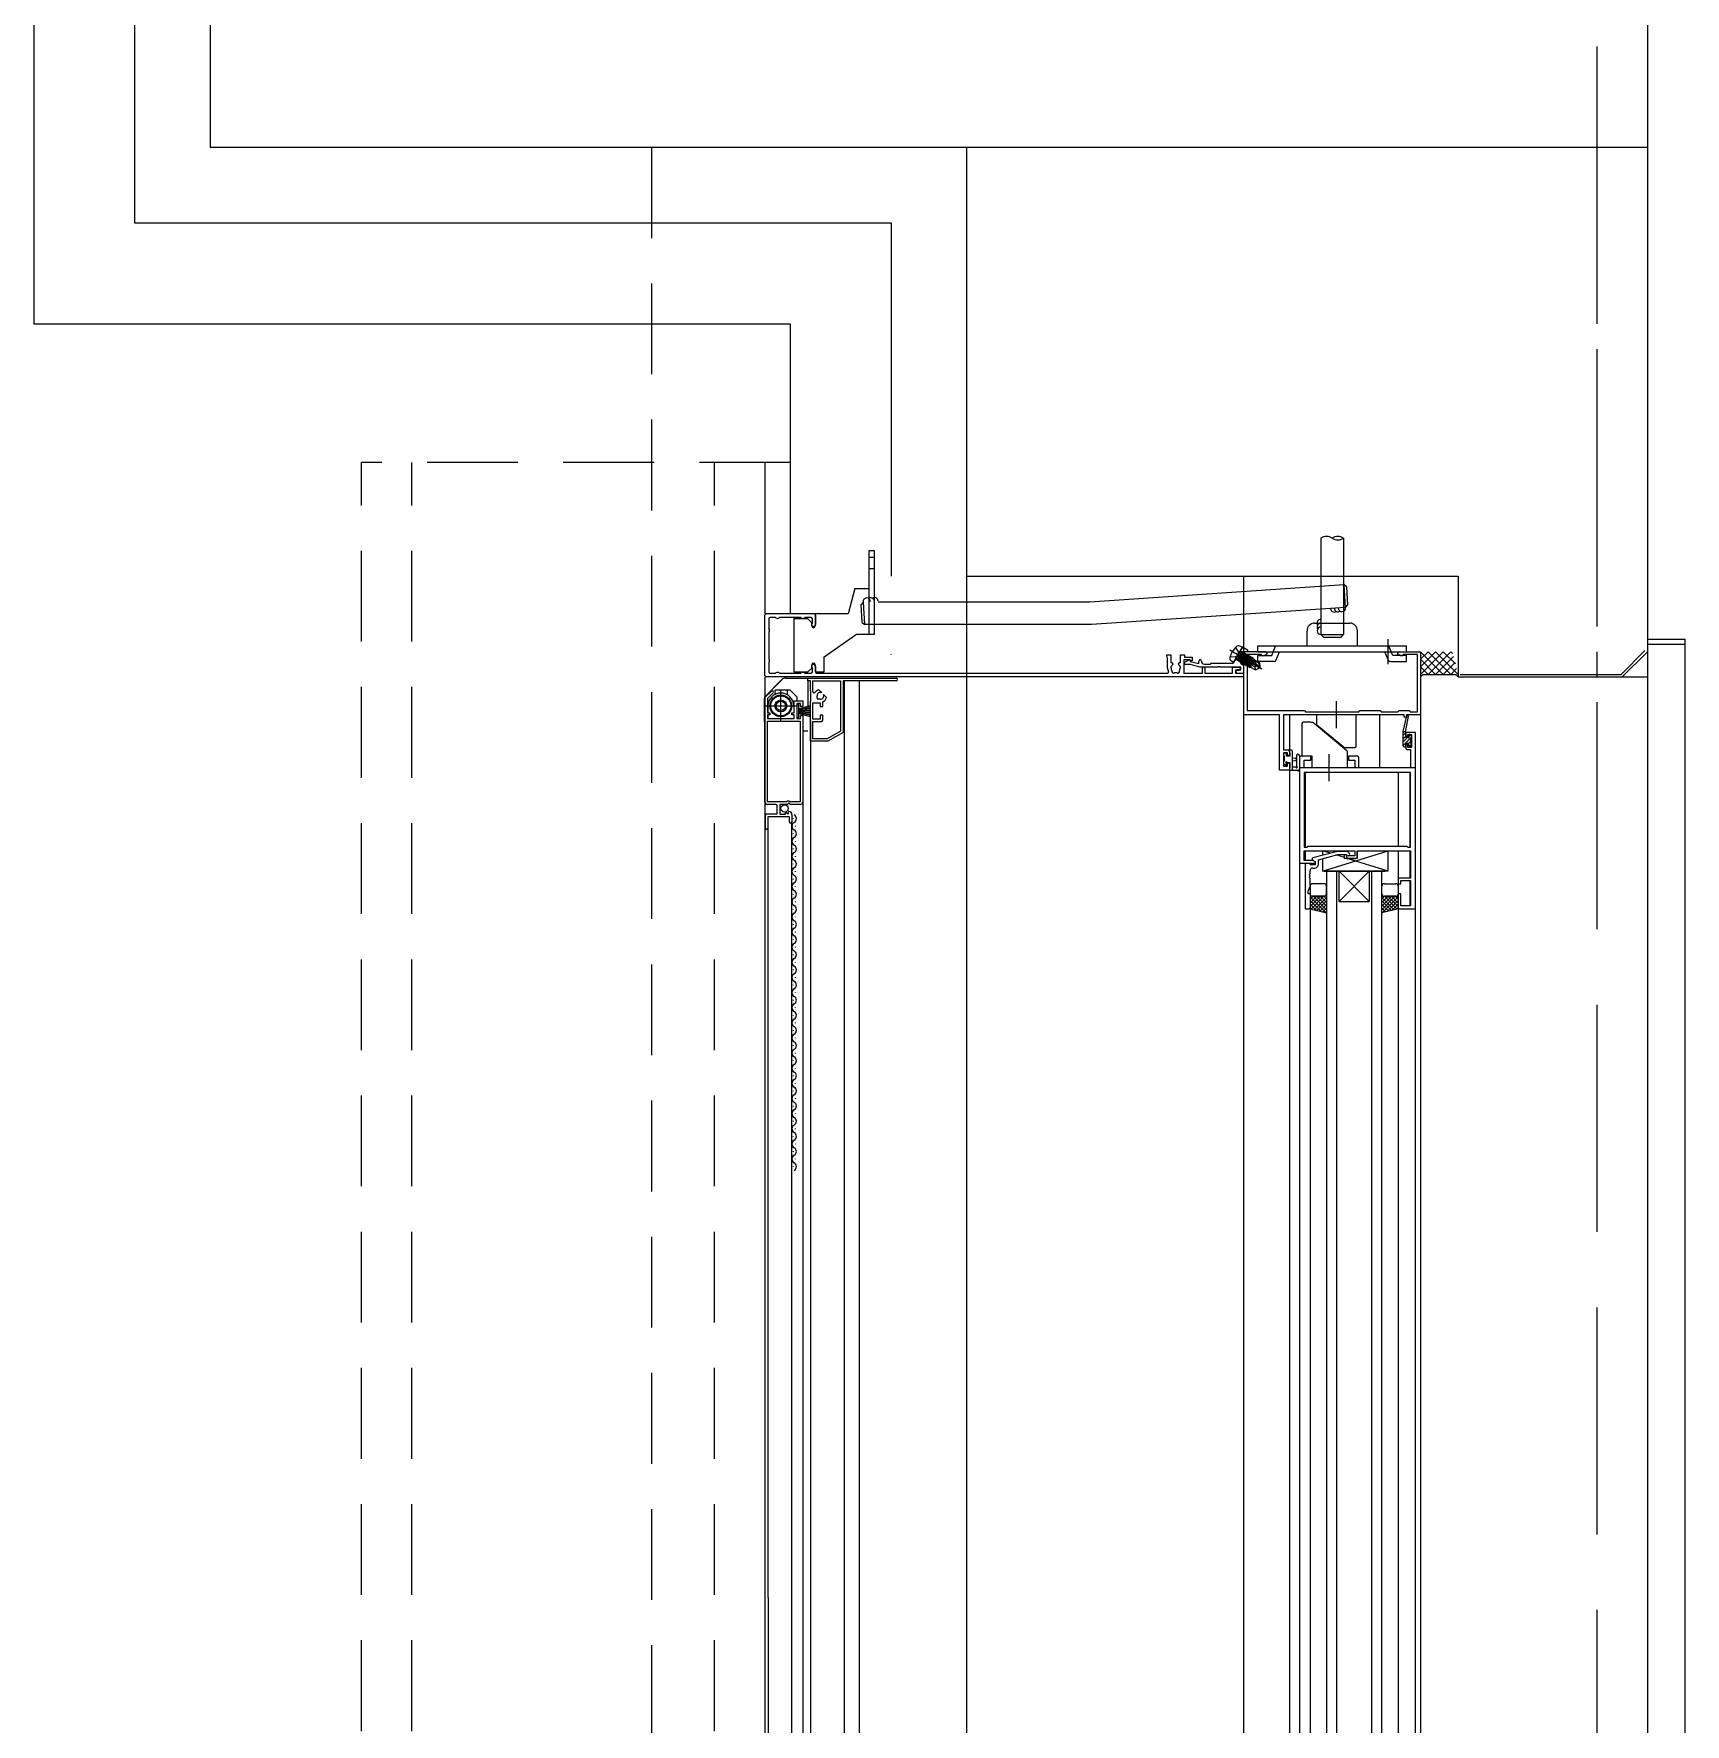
# Model space of a CAD drawing. Units: millimetres at full size, sheet at 1:30. Extents: x -16828 to 149130, y 47892 to 100313.
# Drawn here: x 30440 to 31095, y 54601 to 55271 of the extents above; entities that cross this region are included whole.
import ezdxf

# ---------------------------------------------------------------- set-up
doc = ezdxf.new("R2010")
doc.units = ezdxf.units.MM
doc.header["$LTSCALE"] = 30
doc.linetypes.add('DASHED1', pattern=[1.8, 1.2, -0.6])
doc.linetypes.add('DASHED3', pattern=[4, 3, -1])
for name, color, linetype, lineweight in [('0-1', 7, 'Continuous', 15), ('2-1_躯体', 7, 'Continuous', 15), ('2-3_間仕切り', 7, 'Continuous', 15), ('2-A_建具', 7, 'Continuous', 15)]:
    doc.layers.add(name, color=color, linetype=linetype, lineweight=lineweight)

msp = doc.modelspace()

# ---------------------------------------------------------------- linework, layer by layer
at = {"layer": '0-1', "linetype": 'DASHED3'}
msp.add_line((31059.96, 58725.86), (31059.96, 50675.86), dxfattribs=at)
at = {"layer": '0-1'}
for p, q in [((31079.96, 58725.86), (31079.96, 50655.86)), ((30809.96, 55225.86), (30809.96, 51225.86))]:
    msp.add_line(p, q, dxfattribs=at)
at = {"layer": '0-1', "linetype": 'DASHED1'}
for p, q in [((31079.96, 57745.86), (31079.96, 50655.86)), ((30684.96, 55225.86), (30684.96, 51225.86))]:
    msp.add_line(p, q, dxfattribs=at)
at = {"layer": '0-1'}
msp.add_lwpolyline([(30509.96, 55775.86), (30509.96, 55225.86), (31079.96, 55225.86)], dxfattribs=at)
at = {"layer": '2-1_躯体', "linetype": 'DASHED3'}
msp.add_line((31059.96, 55985.86), (31059.96, 55015.86), dxfattribs=at)
at = {"layer": '2-1_躯体'}
for p, q in [((31079.96, 55985.86), (31079.96, 55015.86)), ((30509.96, 55775.86), (30509.96, 55225.86)), ((30509.96, 55225.86), (31079.96, 55225.86)), ((30809.96, 55225.86), (30809.96, 55055.86)), ((31004.96, 55015.86), (31079.96, 55015.86))]:
    msp.add_line(p, q, dxfattribs=at)
msp.add_lwpolyline([(30809.96, 55055.86), (31004.96, 55055.86), (31004.96, 55015.86)], dxfattribs=at)
at = {"layer": '2-3_間仕切り'}
for p, q in [((30439.96, 55845.86), (30439.96, 55155.86)), ((30479.96, 55805.86), (30479.96, 55195.86)), ((30479.96, 55195.86), (30779.96, 55195.86)), ((30779.96, 55195.86), (30779.96, 55055.86)), ((30439.96, 55155.86), (30739.96, 55155.86)), ((30739.96, 55155.86), (30739.96, 55040.86))]:
    msp.add_line(p, q, dxfattribs=at)
at = {"layer": '2-A_建具', "linetype": 'DASHED1'}
for p, q in [((30569.96, 54165.86), (30569.96, 55100.86)), ((30739.96, 55100.86), (30569.96, 55100.86)), ((30589.96, 54165.86), (30589.96, 55100.86)), ((30709.96, 54165.86), (30709.96, 55100.86))]:
    msp.add_line(p, q, dxfattribs=at)
at = {"layer": '2-A_建具'}
for p, q in [((30729.96, 55100.86), (30729.96, 55040.86)), ((30950.46, 55070.86), (30950.46, 55032.66)), ((30959.46, 55070.86), (30959.46, 55032.66)), ((30771.11, 55065.86), (30771.11, 55032.86)), ((30773.41, 55065.86), (30771.11, 55065.86)), ((30773.41, 55032.86), (30773.41, 55065.86)), ((30773.41, 55063.21), (30771.11, 55063.21)), ((30773.41, 55058.71), (30771.11, 55058.71)), ((30765.59, 55050.86), (30762.91, 55040.86)), ((30765.59, 55050.86), (30771.11, 55050.86)), ((30959.66, 55052.35), (30858.86, 55045.55)), ((30899.96, 55055.86), (30994.96, 55055.86)), ((30919.96, 54245.86), (30919.96, 55055.86)), ((30960.26, 55043.37), (30959.66, 55052.35)), ((30768.86, 55045.55), (30767.93, 55044.49)), ((30768.86, 55045.55), (30769.46, 55036.57)), ((30858.86, 55045.55), (30774.84, 55045.55)), ((30960.26, 55043.37), (30961.19, 55044.44)), ((30729.96, 55016.36), (30729.96, 55040.36)), ((30762.91, 55040.86), (30730.46, 55040.86)), ((30747.01, 55038.86), (30741.41, 55038.86)), ((30741.41, 55038.86), (30741.41, 55017.86)), ((30748.51, 55037.36), (30747.01, 55038.86)), ((30748.51, 55036.06), (30748.51, 55037.36)), ((30749.91, 55040.86), (30749.91, 55036.06)), ((30749.96, 55040.36), (30749.96, 55036.61)), ((30960.26, 55043.37), (30859.46, 55036.57)), ((30947.96, 55037.16), (30961.96, 55037.16)), ((30766.26, 55032.86), (30773.41, 55032.86)), ((30859.46, 55036.57), (30769.46, 55036.57)), ((30944.96, 55028.16), (30944.96, 55034.16)), ((30950.46, 55032.66), (30951.46, 55031.66)), ((30950.46, 55032.66), (30959.46, 55032.66)), ((30964.96, 55028.16), (30964.96, 55034.16)), ((30976.96, 55030.86), (30976.96, 55020.86)), ((31079.96, 55030.86), (31094.96, 55030.86)), ((31094.96, 54270.86), (31094.96, 55030.86)), ((30780.16, 55024.66), (30779.96, 55024.86)), ((30918.57, 55023.98), (30914.31, 55026.44)), ((30919.31, 55027.59), (30915.81, 55021.53)), ((30919.16, 55025.92), (30917.18, 55022.5)), ((30918.07, 55024.04), (30917.63, 55022.67)), ((30917.86, 55022.1), (30919.23, 55025.88)), ((30919.23, 55025.44), (30918.24, 55022.32)), ((30919.31, 55027.59), (30918.29, 55028.07)), ((30918.31, 55022.28), (30919.31, 55025.4)), ((30918.46, 55021.75), (30919.84, 55025.53)), ((30919.84, 55025.09), (30918.84, 55021.97)), ((30918.86, 55025.81), (30919.03, 55025.71)), ((30919.16, 55025.92), (30919.23, 55025.88)), ((30919.23, 55025.88), (30919.23, 55025.44)), ((30919.31, 55025.4), (30919.23, 55025.44)), ((30919.69, 55025.62), (30919.31, 55025.4)), ((30920.9, 55024.92), (30919.53, 55021.14)), ((30919.53, 55021.58), (30920.52, 55024.7)), ((30919.68, 55021.05), (30921.05, 55024.83)), ((30919.69, 55025.62), (30919.84, 55025.53)), ((30919.84, 55025.53), (30919.84, 55025.09)), ((30919.91, 55025.05), (30919.84, 55025.09)), ((30920.29, 55025.27), (30919.91, 55025.05)), ((30928.46, 55025.86), (30919.96, 55025.86)), ((30921.05, 55024.39), (30920.06, 55021.27)), ((30921.5, 55024.57), (30920.13, 55020.79)), ((30920.13, 55021.23), (30921.13, 55024.35)), ((30920.28, 55020.7), (30921.66, 55024.48)), ((30920.52, 55024.7), (30920.44, 55024.74)), ((30920.9, 55024.92), (30920.52, 55024.7)), ((30921.66, 55024.04), (30920.66, 55020.92)), ((30922.11, 55024.22), (30920.74, 55020.44)), ((30920.74, 55020.88), (30921.73, 55024)), ((30920.89, 55020.35), (30922.26, 55024.13)), ((30920.9, 55024.92), (30921.05, 55024.83)), ((30921.05, 55024.83), (30921.05, 55024.39)), ((30921.13, 55024.35), (30921.05, 55024.39)), ((30921.5, 55024.57), (30921.13, 55024.35)), ((30922.26, 55023.69), (30921.27, 55020.57)), ((30922.72, 55023.87), (30921.34, 55020.09)), ((30921.34, 55020.53), (30922.34, 55023.65)), ((30921.5, 55024.57), (30921.66, 55024.48)), ((30921.5, 55020), (30922.87, 55023.78)), ((30921.66, 55024.48), (30921.66, 55024.04)), ((30921.73, 55024), (30921.66, 55024.04)), ((30922.11, 55024.22), (30921.73, 55024)), ((30922.11, 55024.22), (30922.26, 55024.13)), ((30922.26, 55024.13), (30922.26, 55023.69)), ((30922.34, 55023.65), (30922.26, 55023.69)), ((30922.72, 55023.87), (30922.34, 55023.65)), ((30922.72, 55023.87), (30922.87, 55023.78)), ((30922.87, 55023.78), (30922.87, 55023.34)), ((30925.46, 55028.16), (30984.46, 55028.16)), ((30925.46, 55025.86), (30925.46, 55028.16)), ((30925.46, 55025.86), (30984.46, 55025.86)), ((30925.46, 55024.29), (30930.96, 55024.29)), ((30925.46, 55021.99), (30925.46, 55024.29)), ((30930.96, 55024.29), (30931.57, 55025.79)), ((30931.57, 55025.79), (30932.5, 55028.09)), ((30932.76, 55022.61), (30934.05, 55025.79)), ((30977.16, 55022.61), (30975.87, 55025.79)), ((30984.46, 55024.28), (30978.96, 55024.29)), ((30981.46, 55025.86), (30989.46, 55025.86)), ((30984.46, 55025.86), (30984.46, 55028.16)), ((30984.46, 55021.99), (30984.46, 55024.29)), ((30998.96, 55025.86), (30989.96, 55016.86)), ((30995.96, 55025.86), (30989.96, 55019.86)), ((30992.96, 55025.86), (30989.96, 55022.86)), ((30989.96, 55025.86), (30998.96, 55016.86)), ((30989.96, 55025.36), (30989.96, 54276.36)), ((31001.96, 55025.86), (30992.96, 55016.86)), ((30992.96, 55025.86), (31001.96, 55016.86)), ((30995.96, 55025.86), (31004.96, 55016.86)), ((31003, 55023.9), (30995.96, 55016.86)), ((30998.96, 55025.86), (31003.81, 55021.01)), ((31001.96, 55025.86), (31002.65, 55025.17)), ((31079.96, 55028.86), (31094.96, 55028.86)), ((30741.41, 55017.86), (30747.01, 55017.86)), ((30747.01, 55017.86), (30748.51, 55019.36)), ((30748.51, 55019.36), (30748.51, 55020.66)), ((30749.91, 55020.66), (30749.91, 55017.86)), ((30749.91, 55017.86), (30753.41, 55017.86)), ((30749.96, 55020.11), (30749.96, 55017.86)), ((30750.48, 55017.36), (30889.63, 55017.36)), ((30891.02, 55019.28), (30891.07, 55019.16)), ((30891.25, 55020.16), (30891.16, 55020.07)), ((30891.27, 55018.51), (30891.28, 55018.36)), ((30891.71, 55021.06), (30891.71, 55020.92)), ((30892.46, 55017.54), (30892.61, 55017.58)), ((30893.11, 55017.58), (30893.26, 55017.54)), ((30894.01, 55020.92), (30894.01, 55021.06)), ((30894.43, 55018.36), (30894.45, 55018.51)), ((30894.56, 55020.07), (30894.47, 55020.16)), ((30894.65, 55019.16), (30894.7, 55019.28)), ((30915.81, 55021.53), (30914.89, 55022.17)), ((30917.13, 55022.81), (30917.3, 55022.71)), ((30917.25, 55022.45), (30917.63, 55022.67)), ((30917.71, 55022.63), (30917.63, 55022.67)), ((30917.86, 55022.1), (30918.24, 55022.32)), ((30918.31, 55022.28), (30918.24, 55022.32)), ((30918.31, 55021.84), (30918.46, 55021.75)), ((30918.46, 55021.75), (30918.84, 55021.97)), ((30918.92, 55021.93), (30918.84, 55021.97)), ((30919.07, 55021.4), (30919.45, 55021.62)), ((30920.47, 55022.88), (30919.43, 55023.48)), ((30919.53, 55021.58), (30919.45, 55021.62)), ((30919.53, 55021.14), (30919.53, 55021.58)), ((30919.53, 55021.14), (30919.68, 55021.05)), ((30919.68, 55021.05), (30920.06, 55021.27)), ((30920.13, 55021.23), (30920.06, 55021.27)), ((30920.13, 55020.79), (30920.13, 55021.23)), ((30920.13, 55020.79), (30920.28, 55020.7)), ((30920.28, 55020.7), (30920.66, 55020.92)), ((30920.74, 55020.88), (30920.66, 55020.92)), ((30920.74, 55020.44), (30920.74, 55020.88)), ((30920.74, 55020.44), (30920.89, 55020.35)), ((30920.89, 55020.35), (30921.27, 55020.57)), ((30921.34, 55020.53), (30921.27, 55020.57)), ((30921.34, 55022.38), (30927.03, 55019.1)), ((30921.34, 55020.09), (30921.34, 55020.53)), ((30921.34, 55020.09), (30921.5, 55020)), ((30921.5, 55020), (30921.87, 55020.22)), ((30922.87, 55023.34), (30921.87, 55020.22)), ((30921.95, 55020.18), (30921.87, 55020.22)), ((30921.95, 55020.18), (30922.94, 55023.3)), ((30922.92, 55022.41), (30921.95, 55019.74)), ((30921.95, 55019.74), (30921.95, 55020.18)), ((30921.95, 55019.74), (30922.1, 55019.65)), ((30922.1, 55019.65), (30923.05, 55022.28)), ((30922.1, 55019.65), (30922.48, 55019.87)), ((30923.2, 55022.12), (30922.48, 55019.87)), ((30922.56, 55019.83), (30922.48, 55019.87)), ((30923.63, 55021.67), (30922.54, 55019.78)), ((30922.54, 55019.78), (30924.52, 55018.64)), ((30924.92, 55020.31), (30922.83, 55022.51)), ((30922.94, 55023.3), (30922.87, 55023.34)), ((30923.32, 55023.52), (30922.94, 55023.3)), ((30923.32, 55023.52), (30923.1, 55022.92)), ((30923.26, 55022.83), (30923.47, 55023.43)), ((30923.32, 55023.52), (30923.47, 55023.43)), ((30924.16, 55022.6), (30923.47, 55022.99)), ((30924.19, 55022.64), (30924.04, 55022.38)), ((30924.22, 55019.9), (30924.45, 55018.68)), ((30924.52, 55018.64), (30926.15, 55019.43)), ((30924.92, 55020.31), (30926.15, 55019.43)), ((30931.84, 55021.99), (30925.46, 55021.99)), ((30925.85, 55021.33), (30925.98, 55019.87)), ((30925.98, 55019.87), (30926.3, 55019.69)), ((30926.3, 55019.69), (30926.15, 55019.43)), ((30926.17, 55021.5), (30926.3, 55019.69)), ((30978.08, 55021.98), (30984.46, 55021.98)), ((30989.96, 55022.86), (30995.96, 55016.86)), ((30989.96, 55019.86), (30992.96, 55016.86)), ((31003.66, 55021.56), (30998.96, 55016.86)), ((31004.31, 55019.21), (31001.96, 55016.86)), ((30730.46, 55015.86), (30729.96, 55016.36)), ((30729.96, 55015.86), (30729.96, 54285.86)), ((30730.05, 55008.15), (30736.77, 55014.87)), ((30730.05, 55008.15), (30736.67, 55014.78)), ((30919.96, 55015.86), (30730.46, 55015.86)), ((30739.96, 55010.56), (30734.06, 55010.56)), ((30734.06, 55008.96), (30734.06, 55010.56)), ((30736.26, 54998.06), (30736.26, 55010.66)), ((30738.09, 55015.36), (30747.26, 55015.36)), ((30738.96, 55008.69), (30738.96, 55010.56)), ((30742.76, 55007.76), (30739.96, 55010.56)), ((30746.96, 55014.36), (30746.96, 55015.36)), ((30746.96, 55015.36), (30782.06, 55015.36)), ((30746.96, 55014.36), (30746.96, 55004.3)), ((30747.96, 55014.36), (30746.96, 55014.36)), ((30747.96, 55010.39), (30747.96, 55014.36)), ((30748.16, 55010.19), (30747.96, 55010.39)), ((30748.16, 55006.39), (30748.16, 55010.19)), ((30748.96, 55014.36), (30759.96, 55014.36)), ((30748.96, 55010.02), (30748.96, 55014.36)), ((30752.48, 55009.61), (30751.31, 55010.78)), ((30759.96, 55014.36), (30759.96, 54994.4)), ((30760.96, 55014.36), (30760.96, 54993.82)), ((30782.06, 55014.36), (30760.96, 55014.36)), ((30761.56, 54650.86), (30761.56, 55014.36)), ((30767.46, 54650.86), (30767.46, 55014.36)), ((30729.76, 54998.16), (30729.76, 55007.47)), ((30729.76, 54998.16), (30729.76, 55007.47)), ((30729.96, 55004.36), (30742.56, 55004.36)), ((30731.16, 55004.36), (30731.16, 55001.68)), ((30741.36, 55004.36), (30741.36, 55001.68)), ((30742.76, 55006.36), (30742.76, 55007.76)), ((30743.41, 55003.36), (30747.96, 55004.57)), ((30747.96, 55004.13), (30743.41, 55003.16)), ((30743.41, 55002.96), (30747.96, 55003.69)), ((30747.96, 55006.19), (30748.16, 55006.39)), ((30747.96, 54990.36), (30747.96, 55006.19)), ((30748.96, 55005.53), (30751.86, 55005.56)), ((30748.96, 54999.16), (30748.96, 55005.53)), ((30750.61, 55007.51), (30750.61, 55008.36)), ((30751.96, 55007.01), (30751.11, 55007.01)), ((30751.86, 55005.56), (30751.86, 55004.06)), ((30751.86, 55004.06), (30752.86, 55004.06)), ((30752.86, 55004.06), (30752.86, 55006.03)), ((30754.37, 55007.71), (30753.21, 55008.88)), ((30956.58, 55006.18), (30956.58, 54995.55)), ((30731.16, 55000.84), (30731.16, 54999.36)), ((30741.36, 55000.84), (30741.36, 54999.36)), ((30747.96, 55003.24), (30743.41, 55002.76)), ((30743.41, 55002.56), (30747.96, 55002.8)), ((30747.96, 55002.36), (30743.41, 55002.36)), ((30743.41, 55002.16), (30747.96, 55001.92)), ((30747.96, 55001.48), (30743.41, 55001.96)), ((30743.41, 55001.76), (30747.96, 55001.04)), ((30747.96, 55000.59), (30743.41, 55001.56)), ((30743.41, 55001.36), (30747.96, 55000.15)), ((30744.96, 54998.52), (30744.96, 54650.86)), ((30747.96, 54998.52), (30747.96, 54308.06)), ((30751.86, 54999.16), (30748.96, 54999.16)), ((30748.96, 54998.16), (30752.36, 54998.16)), ((30748.96, 54991.36), (30748.96, 54998.16)), ((30751.86, 55000.66), (30751.86, 54999.16)), ((30752.86, 55000.66), (30751.86, 55000.66)), ((30752.86, 54998.66), (30752.86, 55000.66)), ((30937.96, 55000.86), (30937.96, 54984.36)), ((30942.96, 54997.36), (30942.96, 54984.36)), ((30946.53, 54997.86), (30943.46, 54997.86)), ((30960.78, 54986.51), (30947.81, 54997.39)), ((30948.71, 55000.86), (30948.71, 54997.29)), ((30948.89, 54996.91), (30959.12, 54988.33)), ((30964.46, 54988.36), (30964.46, 55000.86)), ((30973.76, 55000.86), (30973.76, 54979.86)), ((30983.16, 54994.16), (30984.57, 55000.43)), ((30984.34, 54995.27), (30985.16, 55000.31)), ((30746.96, 54994.36), (30744.96, 54994.36)), ((30754.96, 54990.36), (30747.96, 54990.36)), ((30754.69, 54991.36), (30748.96, 54991.36)), ((30759.96, 54994.4), (30754.69, 54991.36)), ((30760.96, 54993.82), (30754.96, 54990.36)), ((30983.16, 54994.11), (30983.21, 54994.16)), ((30983.16, 54992.76), (30984.16, 54993.76)), ((30983.16, 54991.41), (30984.16, 54992.41)), ((30983.16, 54988.72), (30986.36, 54991.92)), ((30983.16, 54990.07), (30984.99, 54991.9)), ((30984.16, 54994.16), (30984.17, 54994.25)), ((30985.26, 54992.76), (30985.26, 54992.42)), ((30985.26, 54989.47), (30986.16, 54990.37)), ((30985.33, 54992.23), (30985.92, 54992.83)), ((30986.27, 54992.48), (30985.77, 54992.98)), ((30986.16, 54989.46), (30986.16, 54991.46)), ((30986.36, 54991.66), (30986.36, 54992.26)), ((30935.66, 54985.26), (30935.66, 54984.76)), ((30935.86, 54984.56), (30935.86, 54982.46)), ((30936.46, 54985.56), (30935.96, 54985.56)), ((30938.86, 54986.76), (30938.26, 54986.76)), ((30939.16, 54978.86), (30939.16, 54986.46)), ((30939.16, 54983.76), (30940.3, 54983.66)), ((30940.76, 54984.59), (30940.76, 54980.63)), ((30941.96, 54984.59), (30941.96, 54317.13)), ((30946.96, 54984.36), (30942.46, 54984.36)), ((30946.96, 54979.86), (30946.96, 54984.36)), ((30953.66, 54985.18), (30953.66, 54974.55)), ((30960.4, 54987.86), (30963.96, 54987.86)), ((30960.96, 54979.86), (30960.96, 54986.13)), ((30965.46, 54979.86), (30965.46, 54983.86)), ((30983.46, 54988.16), (30983.86, 54988.16)), ((30983.97, 54988.18), (30984.14, 54988.35)), ((30984.16, 54988.46), (30984.16, 54989.56)), ((30985.56, 54988.46), (30986.06, 54988.46)), ((30985.6, 54988.46), (30986.36, 54989.23)), ((30986.36, 54988.76), (30986.36, 54989.26)), ((30935.66, 54982.26), (30935.66, 54981.66)), ((30935.75, 54981.45), (30936.25, 54980.95)), ((30936.76, 54981.16), (30936.76, 54981.5)), ((30937.96, 54981.96), (30937.96, 54319.76)), ((30938.26, 54978.86), (30940.94, 54978.86)), ((30939.16, 54982.56), (30940.3, 54982.66)), ((30940.34, 54980.06), (30939.16, 54980.06)), ((30987.96, 54979.86), (30941.96, 54979.86)), ((30944.16, 54977.93), (30944.16, 54948.36)), ((30981.16, 54977.93), (30981.16, 54948.79)), ((30985.76, 54977.93), (30985.76, 54948.36)), ((30734.26, 54965.26), (30730.96, 54965.26)), ((30739.16, 54965.56), (30738.86, 54965.26)), ((30730.16, 54955.86), (30730.16, 54961.06)), ((30731.16, 54960.3), (30731.16, 54650.86)), ((30738.4, 54962.1), (30738.83, 54961.67)), ((30739.33, 54961.96), (30739.27, 54962.21)), ((30740.66, 54961.17), (30740.66, 54958.36)), ((30740.66, 54650.86), (30740.66, 54958.36)), ((30741.16, 54959.77), (30741.16, 54959.57)), ((30741.92, 54956.77), (30741.92, 54956.57)), ((30741.16, 54953.77), (30741.16, 54953.57)), ((30741.92, 54950.77), (30741.92, 54950.57)), ((30741.16, 54947.77), (30741.16, 54947.57)), ((30741.92, 54944.77), (30741.92, 54944.57)), ((30944.16, 54946.86), (30944.16, 54943.06)), ((30951.16, 54946.86), (30951.16, 54945.08)), ((30954.26, 54945.91), (30951.16, 54946.86)), ((30951.16, 54938.86), (30977.16, 54946.86)), ((30951.16, 54943.84), (30951.16, 54938.86)), ((30959.86, 54944.18), (30956.41, 54945.24)), ((30959.86, 54946.66), (30959.86, 54946.86)), ((30977.16, 54938.86), (30960.91, 54943.86)), ((30977.16, 54938.86), (30977.16, 54946.86)), ((30981.16, 54946.86), (30981.16, 54354.86)), ((30985.76, 54946.86), (30985.76, 54936.06)), ((30741.16, 54941.77), (30741.16, 54941.57)), ((30741.92, 54938.77), (30741.92, 54938.57)), ((30948.16, 54941.86), (30941.96, 54941.86)), ((30946.04, 54936.64), (30946.16, 54936.82)), ((30946.16, 54937.82), (30946.16, 54939.06)), ((30946.16, 54936.82), (30946.16, 54936.9)), ((30947.16, 54940.06), (30947.96, 54940.06)), ((30977.16, 54938.86), (30951.16, 54938.86)), ((30951.76, 54938.86), (30975.76, 54938.86)), ((30952.66, 54938.86), (30952.66, 54362.86)), ((30956.66, 54938.86), (30956.66, 54362.86)), ((30957.66, 54926.86), (30957.66, 54938.86)), ((30957.66, 54926.86), (30969.66, 54938.86)), ((30969.66, 54926.86), (30957.66, 54938.86)), ((30969.66, 54938.86), (30969.66, 54926.86)), ((30970.66, 54362.86), (30970.66, 54938.86)), ((30974.66, 54362.86), (30974.66, 54938.86)), ((30741.16, 54935.77), (30741.16, 54935.57)), ((30741.16, 54929.77), (30741.16, 54929.57)), ((30741.92, 54932.77), (30741.92, 54932.57)), ((30946.16, 54932.86), (30946.16, 54929.86)), ((30946.16, 54929.86), (30946.16, 54371.86)), ((30951.66, 54933.86), (30947.16, 54933.86)), ((30952.66, 54929.86), (30952.66, 54932.86)), ((30974.66, 54929.86), (30974.66, 54932.86)), ((30975.66, 54933.86), (30980.16, 54933.86)), ((30981.16, 54932.86), (30981.16, 54929.86)), ((30985.76, 54935.06), (30985.76, 54925.06)), ((30741.16, 54923.77), (30741.16, 54923.57)), ((30741.92, 54926.77), (30741.92, 54926.57)), ((30952.66, 54928.86), (30946.16, 54928.86)), ((30950.27, 54928.86), (30946.16, 54924.75)), ((30948.86, 54928.86), (30946.16, 54926.16)), ((30947.45, 54928.86), (30946.16, 54927.57)), ((30946.16, 54928.63), (30952.36, 54922.43)), ((30946.16, 54927.22), (30950.52, 54922.85)), ((30946.16, 54925.8), (30948.69, 54923.28)), ((30946.16, 54924.39), (30946.85, 54923.7)), ((30946.16, 54923.86), (30952.66, 54922.36)), ((30951.69, 54928.86), (30946.59, 54923.76)), ((30947.16, 54928.86), (30951.66, 54928.86)), ((30947.35, 54928.86), (30952.66, 54923.55)), ((30952.66, 54928.42), (30947.74, 54923.5)), ((30948.76, 54928.86), (30952.66, 54924.96)), ((30952.66, 54927), (30948.89, 54923.23)), ((30952.66, 54925.59), (30950.04, 54922.97)), ((30950.17, 54928.86), (30952.66, 54926.38)), ((30952.66, 54924.17), (30951.19, 54922.7)), ((30951.59, 54928.86), (30952.66, 54927.79)), ((30957.66, 54926.86), (30969.66, 54926.86)), ((30979.97, 54928.86), (30974.66, 54923.55)), ((30978.56, 54928.86), (30974.66, 54924.96)), ((30977.15, 54928.86), (30974.66, 54926.38)), ((30974.66, 54928.86), (30981.16, 54928.86)), ((30975.73, 54928.86), (30974.66, 54927.79)), ((30974.66, 54928.42), (30979.58, 54923.5)), ((30974.66, 54927), (30978.43, 54923.23)), ((30974.66, 54925.59), (30977.28, 54922.97)), ((30974.66, 54924.17), (30976.13, 54922.7)), ((30981.16, 54923.86), (30974.66, 54922.36)), ((30981.16, 54928.63), (30974.96, 54922.43)), ((30975.63, 54928.86), (30980.73, 54923.76)), ((30980.16, 54928.86), (30975.66, 54928.86)), ((30981.16, 54927.22), (30976.79, 54922.85)), ((30977.04, 54928.86), (30981.16, 54924.75)), ((30978.46, 54928.86), (30981.16, 54926.16)), ((30981.16, 54925.8), (30978.63, 54923.28)), ((30979.87, 54928.86), (30981.16, 54927.57)), ((30981.16, 54924.39), (30980.47, 54923.7)), ((30981.66, 54923.86), (30987.96, 54923.86)), ((30741.16, 54917.77), (30741.16, 54917.57)), ((30741.92, 54920.77), (30741.92, 54920.57)), ((30952.66, 54922.76), (30952.34, 54922.44)), ((30974.66, 54922.76), (30974.98, 54922.44)), ((30741.16, 54911.77), (30741.16, 54911.57)), ((30741.92, 54914.77), (30741.92, 54914.57)), ((30741.16, 54905.77), (30741.16, 54905.57)), ((30741.92, 54908.77), (30741.92, 54908.57)), ((30741.16, 54899.77), (30741.16, 54899.57)), ((30741.92, 54902.77), (30741.92, 54902.57)), ((30741.92, 54896.77), (30741.92, 54896.57)), ((30741.16, 54893.77), (30741.16, 54893.57)), ((30741.92, 54890.77), (30741.92, 54890.57)), ((30741.16, 54887.77), (30741.16, 54887.57)), ((30741.92, 54884.77), (30741.92, 54884.57)), ((30741.16, 54881.77), (30741.16, 54881.57)), ((30741.92, 54878.77), (30741.92, 54878.57)), ((30741.16, 54875.77), (30741.16, 54875.57)), ((30741.16, 54869.77), (30741.16, 54869.57)), ((30741.92, 54872.77), (30741.92, 54872.57)), ((30741.16, 54863.77), (30741.16, 54863.57)), ((30741.92, 54866.77), (30741.92, 54866.57)), ((30741.16, 54857.77), (30741.16, 54857.57)), ((30741.92, 54860.77), (30741.92, 54860.57)), ((30741.16, 54851.77), (30741.16, 54851.57)), ((30741.92, 54854.77), (30741.92, 54854.57)), ((30741.16, 54845.77), (30741.16, 54845.57)), ((30741.92, 54848.77), (30741.92, 54848.57)), ((30741.92, 54842.77), (30741.92, 54842.57)), ((30741.16, 54839.77), (30741.16, 54839.57)), ((30741.92, 54836.77), (30741.92, 54836.57)), ((30741.16, 54833.77), (30741.16, 54833.57)), ((30741.92, 54830.77), (30741.92, 54830.57)), ((30741.16, 54827.77), (30741.16, 54827.57)), ((30741.92, 54824.77), (30741.92, 54824.57)), ((30741.16, 54821.77), (30741.16, 54821.57)), ((30731.26, 54650.86), (30731.26, 54341.45)), ((30740.66, 54343.36), (30740.66, 54650.86)), ((30744.96, 54650.86), (30744.96, 54335.46)), ((30761.56, 54287.36), (30761.56, 54650.86)), ((30767.46, 54287.36), (30767.46, 54650.86))]:
    msp.add_line(p, q, dxfattribs=at)
for points in [[(30961.19, 55044.44), (30960.72, 55051.42), (30959.66, 55052.35)], [(30767.93, 55044.49), (30768.4, 55037.5), (30769.46, 55036.57)], [(30731.46, 55038.86), (30731.46, 55035.19), (30731.53, 55035)], [(30734.32, 55039.29), (30734.13, 55039.36), (30731.96, 55039.36)], [(30744.32, 55039.29), (30744.13, 55039.36), (30735.79, 55039.36), (30735.6, 55039.29)], [(30748.26, 55039.36), (30745.79, 55039.36), (30745.6, 55039.29)], [(30748.67, 55037.14), (30748.76, 55037.35), (30748.76, 55038.86)], [(30731.53, 55033.72), (30731.46, 55033.53), (30731.46, 55023.19), (30731.53, 55023)], [(30753.41, 55017.86), (30753.41, 55023.86), (30766.26, 55032.86)], [(30951.46, 55031.66), (30958.46, 55031.66), (30959.46, 55032.66)], [(30889.66, 55019.36), (30889.66, 55023.44), (30889.36, 55023.96), (30889.36, 55024.66), (30890.96, 55024.66), (30890.96, 55021.76), (30891.28, 55021.46)], [(30894.44, 55021.46), (30894.76, 55021.76), (30894.76, 55024.66), (30896.36, 55024.66), (30896.36, 55023.66), (30899.36, 55023.66), (30899.36, 55022.26), (30898.86, 55022.26), (30898.29, 55022.66), (30896.06, 55022.66), (30896.06, 55017.36), (30903.46, 55017.36), (30903.46, 55019.26)], [(30904.26, 55020.96), (30906.66, 55020.96), (30906.96, 55021.26), (30915.66, 55021.26), (30917.34, 55024.17), (30917.53, 55024.27), (30917.81, 55024.74), (30917.8, 55024.96), (30919.42, 55027.77), (30921.36, 55026.65), (30921.36, 55025.86)], [(30914.49, 55023.97), (30916.51, 55023.84), (30917.61, 55024.53)], [(30916.54, 55027.52), (30917.66, 55025.83), (30917.61, 55024.53)], [(30918.91, 55025.5), (30917.71, 55022.19), (30917.86, 55022.1)], [(30917.71, 55022.19), (30917.71, 55022.63), (30918.27, 55024.38)], [(30919.69, 55025.62), (30918.31, 55021.84), (30918.31, 55022.28)], [(30919.96, 55023.71), (30918.53, 55021.24), (30919.96, 55020.41)], [(30920.29, 55025.27), (30918.92, 55021.49), (30919.07, 55021.4), (30920.44, 55025.18)], [(30918.92, 55021.49), (30918.92, 55021.93), (30919.91, 55025.05)], [(30920.29, 55025.27), (30920.44, 55025.18), (30920.44, 55024.74), (30919.45, 55021.62)], [(30926.66, 55024.76), (30921.16, 55024.76), (30921.16, 55002.49), (30943.96, 55002.49), (30944.39, 55002.06), (30965.53, 55002.06), (30965.96, 55002.49), (30973.96, 55002.49), (30974.39, 55002.06), (30981.03, 55002.06), (30981.46, 55002.49), (30985.46, 55002.49), (30985.89, 55002.06), (30988.76, 55002.06), (30988.76, 55024.76), (30983.26, 55024.76)], [(30928.96, 55025.36), (30928.96, 55024.86), (30927.87, 55024.23), (30927.26, 55024.23)], [(30978.96, 55024.29), (30978.35, 55025.79), (30977.42, 55028.09)], [(30982.66, 55024.23), (30982.05, 55024.23), (30980.96, 55024.86), (30980.96, 55025.36)], [(31004.96, 55015.86), (31069.96, 55015.86), (31079.96, 55025.86)], [(31005.74, 55016.86), (31069.55, 55016.86), (31078.96, 55026.28)], [(30731.53, 55021.72), (30731.46, 55021.53), (30731.46, 55017.86)], [(30731.96, 55017.36), (30734.13, 55017.36), (30734.32, 55017.43)], [(30735.6, 55017.43), (30735.79, 55017.36), (30744.13, 55017.36), (30744.32, 55017.43)], [(30745.6, 55017.43), (30745.79, 55017.36), (30748.26, 55017.36)], [(30748.76, 55017.86), (30748.76, 55019.38), (30748.67, 55019.59)], [(30896.51, 55021.69), (30898.45, 55022.82), (30898.67, 55022.02), (30902.06, 55021.11), (30902.06, 55022.16)], [(30909.5, 55019.76), (30902.45, 55019.76), (30898.72, 55020.76), (30896.76, 55020.76)], [(30904.46, 55019.26), (30904.46, 55017.36), (30915.46, 55017.36), (30915.46, 55019.54), (30918.02, 55019.76)], [(30917.17, 55018.35), (30918.76, 55018.63), (30918.76, 55019.76), (30910.42, 55019.76), (30910.23, 55019.88), (30909.68, 55019.88), (30909.5, 55019.76)], [(30918.15, 55018.77), (30916.56, 55018.49), (30916.56, 55017.36), (30919.96, 55017.36)], [(30917.18, 55022.5), (30917.25, 55022.45), (30917.42, 55022.92)], [(30925.01, 55020.26), (30924.22, 55019.9), (30922.94, 55020.48)], [(30925.98, 55019.87), (30923.13, 55022.91), (30925.85, 55021.33)], [(30923.47, 55023.43), (30923.47, 55022.99), (30923.4, 55022.75)], [(30924.19, 55022.64), (30926.17, 55021.5), (30925.85, 55021.33)], [(30989.96, 55015.86), (30990.96, 55016.86), (31003.96, 55016.86), (31004.96, 55015.86)], [(30729.96, 54966.26), (30729.96, 55007.67), (30732.51, 55010.21)], [(30733.21, 55009.51), (30730.96, 55007.25), (30730.96, 55001.66), (30731.96, 55001.66), (30731.96, 55000.86), (30730.96, 55000.86), (30730.96, 54999.36), (30741.56, 54999.36), (30741.56, 55000.86), (30740.56, 55000.86), (30740.56, 55001.66), (30741.56, 55001.66), (30741.56, 55006.36), (30744.96, 55006.36), (30744.96, 55004.11), (30744.06, 55004.11), (30744.06, 55005.36), (30742.56, 55005.36), (30742.56, 54999.36), (30744.06, 54999.36), (30744.06, 55000.61), (30744.96, 55000.61), (30744.96, 54966.26)], [(30738.6, 54966.26), (30730.96, 54966.26), (30730.96, 54998.36), (30743.96, 54998.36), (30743.96, 54966.26), (30739.92, 54966.26)], [(30937.96, 54978.86), (30934.06, 54978.86), (30934.06, 55000.86), (30919.96, 55000.86)], [(30989.96, 55000.86), (30984.46, 55000.86), (30984.46, 54999.86), (30983.46, 54999.86), (30983.46, 55000.86), (30935.69, 55000.86), (30935.69, 54986.96), (30937.46, 54986.96)], [(30983.16, 54988.46), (30983.16, 54994.16), (30984.16, 54994.16)], [(30984.8, 54991.96), (30984.16, 54991.96), (30984.16, 54994.16)], [(30984.16, 54993.36), (30984.16, 54991.96), (30984.96, 54991.96), (30984.96, 54993.06)], [(30984.96, 54993.06), (30986.46, 54993.06), (30986.46, 54987.86), (30984.96, 54987.86), (30984.96, 54988.96), (30984.16, 54988.96), (30984.16, 54987.56)], [(30987.96, 54307.86), (30987.96, 54993.86), (30984.66, 54993.86)], [(30937.96, 54984.66), (30937.16, 54984.66), (30937.16, 54985.76), (30935.69, 54985.76), (30935.69, 54980.49), (30937.16, 54980.49), (30937.16, 54981.66), (30937.96, 54981.66)], [(30938.16, 54985.66), (30938.16, 54984.36), (30936.76, 54984.36), (30936.76, 54985.26)], [(30943.89, 54979.86), (30943.89, 54982.86), (30946.46, 54982.86), (30946.46, 54984.36)], [(30964.96, 54984.36), (30961.46, 54984.36), (30961.46, 54982.86), (30963.96, 54982.86), (30963.96, 54979.86)], [(30984.16, 54989.56), (30985.26, 54989.56), (30985.26, 54988.76)], [(30984.66, 54987.06), (30986.03, 54987.06), (30986.03, 54979.86)], [(30937.22, 54981.96), (30938.16, 54981.96), (30938.16, 54979.96)], [(30730.66, 54961.56), (30734.76, 54961.56), (30734.76, 54964.76)], [(30738.86, 54965.26), (30735.86, 54965.26), (30735.86, 54961.46), (30738.06, 54961.46), (30738.06, 54961.96)], [(30739.74, 54966.56), (30738.77, 54966.56), (30738.6, 54966.26)], [(30743.96, 54965.26), (30740.03, 54965.26), (30739.49, 54965.71)], [(30739.66, 54958.36), (30739.66, 54960.36), (30731.16, 54960.36), (30731.16, 54955.86)], [(30947.47, 54943.06), (30943.89, 54943.06), (30943.89, 54946.86), (30963.86, 54946.86), (30963.86, 54944.86), (30960.66, 54944.86), (30960.66, 54943.86), (30964.36, 54943.86)], [(30946.96, 54943.57), (30946.96, 54943.35), (30948.16, 54942.66), (30948.16, 54941.36), (30946.36, 54941.36)], [(30961.78, 54945.89), (30961.01, 54946.66), (30957.06, 54946.66), (30947.33, 54944.05)], [(30949.46, 54941.56), (30949.46, 54943.38), (30957.22, 54945.46), (30960.51, 54945.46), (30960.94, 54945.04)], [(30964.86, 54946.86), (30964.86, 54943.86), (30959.86, 54943.86), (30959.86, 54945.46)], [(30964.86, 54944.36), (30964.86, 54946.86), (30986.03, 54946.86), (30986.03, 54936.06), (30981.66, 54936.06)], [(30944.16, 54941.86), (30944.16, 54923.86), (30945.66, 54923.86)], [(30946.16, 54929.86), (30945.46, 54929.86), (30945.46, 54930.86), (30946.16, 54932.78), (30946.16, 54935.9)], [(30981.16, 54933.86), (30982.16, 54933.86), (30982.16, 54935.06), (30986.03, 54935.06), (30986.03, 54925.06), (30982.16, 54925.06), (30982.16, 54929.86), (30981.16, 54929.86)]]:
    msp.add_lwpolyline(points, dxfattribs=at)
for points in [[(30743.41, 55004.86), (30742.56, 55004.86), (30742.56, 54999.86), (30743.41, 54999.86)], [(30984.53, 54948.79), (30984.96, 54948.36), (30986.03, 54948.36), (30986.03, 54977.93), (30943.89, 54977.93), (30943.89, 54948.36), (30944.96, 54948.36), (30945.39, 54948.79)]]:
    msp.add_lwpolyline(points, close=True, dxfattribs=at)
for centre, radius in [((30736.26, 55004.36), 4.3), ((30736.26, 55004.36), 4), ((30736.26, 55004.36), 2.35), ((30736.26, 55004.36), 1.85), ((30737.76, 54963.71), 1.45)]:
    msp.add_circle(centre, radius, dxfattribs=at)
for centre, radius, start, end in [((30952.71, 55067.55), 4, 55.77113, 124.22887), ((30957.21, 55067.55), 4, 55.77113, 124.22887), ((30957.21, 55074.17), 4, 235.77113, 304.22887), ((30770.35, 55045.65), 1.5, 3.85934, 183.85934), ((30771.85, 55045.75), 1.5, 3.85934, 123.85934), ((30773.35, 55045.85), 1.5, 3.85934, 123.85934), ((30730.46, 55040.36), 0.5, 90.00001, 179.99999), ((30731.96, 55038.86), 0.5, 90.00001, 179.99999), ((30734.96, 55040.06), 1, 230.28486, 309.71514), ((30744.96, 55040.06), 1, 230.28486, 309.71514), ((30748.26, 55038.86), 0.5, 0.00001, 89.99999), ((30749.21, 55036.61), 0.75, 135.58467, 359.99998), ((30749.46, 55040.36), 0.5, 0.00001, 89.99999), ((30947.96, 55034.16), 3, 89.99878, 179.99845), ((30950.46, 55037.16), 1.5, 90, 210), ((30950.46, 55035.66), 1.5, 90, 210), ((30955.77, 55043.07), 1.5, 183.85934, 303.85934), ((30957.27, 55043.17), 1.5, 183.85934, 303.85934), ((30958.77, 55043.27), 1.5, 183.85934, 3.85934), ((30961.96, 55034.16), 3, 359.99873, 89.99878), ((30730.76, 55034.36), 1, 320.28486, 39.71514), ((30749.21, 55036.06), 0.7, 180, 0), ((30950.46, 55034.16), 1.5, 90, 270), ((30915.63, 55023.24), 1.3, 165.88085, 235), ((30923.1, 55021.36), 9, 134.11915, 165.88085), ((30917.74, 55026.89), 1.3, 65, 134.11915), ((30919.11, 55026.24), 0.5, 150, 240), ((30920.46, 55025.36), 0.5, 90, 180), ((30926.66, 55024.46), 0.3, 6.69977, 90), ((30927.26, 55024.53), 0.3, 186.69977, 270), ((30928.46, 55025.36), 0.5, 0, 90), ((30981.46, 55025.36), 0.5, 90, 180), ((30982.66, 55024.53), 0.3, 270, 353.30023), ((30983.26, 55024.46), 0.3, 90, 173.30023), ((30989.46, 55025.36), 0.5, 0, 90), ((30731.96, 55017.86), 0.5, 180.00001, 269.99999), ((30730.76, 55022.36), 1, 320.28486, 39.71514), ((30734.96, 55016.66), 1, 50.28486, 129.71514), ((30744.96, 55016.66), 1, 50.28486, 129.71514), ((30748.26, 55017.86), 0.5, 270.00001, 359.99999), ((30749.21, 55020.11), 0.75, 0.00002, 224.41533), ((30749.21, 55020.66), 0.7, 0, 180), ((30750.46, 55017.86), 0.5, 180.00001, 269.99999), ((30889.63, 55017.76), 0.4, 270.00006, 26.38784), ((30892.86, 55019.36), 3.2, 179.99998, 206.38778), ((30891.38, 55019.62), 0.5, 116.86995, 223.13013), ((30892.86, 55019.36), 1.8, 186.26017, 208.03073), ((30892.86, 55019.36), 1.8, 134.79286, 153.73983), ((30892, 55018.13), 0.75, 162.2996, 307.70036), ((30891.31, 55021.06), 0.4, 359.99999, 94.09604), ((30891.31, 55020.92), 0.4, 314.79276, 359.99993), ((30892.86, 55019.36), 1.8, 261.96925, 278.03075), ((30893.72, 55018.13), 0.75, 232.29964, 17.7004), ((30894.41, 55021.06), 0.4, 85.90396, 180.00001), ((30894.41, 55020.92), 0.4, 180.00007, 225.20724), ((30892.86, 55019.36), 1.8, 26.26017, 45.20714), ((30892.86, 55019.36), 1.8, 331.96927, 353.73983), ((30894.34, 55019.62), 0.5, 316.86987, 63.13005), ((30896.76, 55021.26), 0.5, 119.99999, 270), ((30902.56, 55022.16), 0.5, 359.99999, 180.00001), ((30904.26, 55022.16), 1.2, 180.00001, 269.99999), ((30903.96, 55019.26), 0.5, 359.99999, 180.00001), ((30916.88, 55022.38), 0.5, 60, 150), ((30917.26, 55017.86), 0.5, 99.99999, 270), ((30918.06, 55019.26), 0.5, 280.00001, 95), ((30923, 55022.69), 0.248, 60, 227.19096), ((30931.84, 55022.99), 1, 270, 337.99665), ((30978.08, 55022.99), 1, 201.99783, 270), ((30732.86, 55009.86), 0.5, 315, 135), ((30738.09, 55013.36), 2, 89.99996, 134.99996), ((30751.96, 55008.36), 2.5, 105.03856, 146.44134), ((30782.06, 55014.86), 0.5, 270, 90), ((30730.76, 55007.45), 1, 135.00054, 180), ((30730.76, 55007.45), 1, 135.00054, 180), ((30736.26, 55004.36), 5.1, 0, 180), ((30749.46, 55010.02), 0.5, 180, 326.44134), ((30751.96, 55008.36), 1.35, 67.33531, 180), ((30751.11, 55007.51), 0.5, 180, 270.00009), ((30751.96, 55008.36), 1.35, 270.00144, 22.66552), ((30751.96, 55008.36), 2.5, 291.1013, 344.96215), ((30730.76, 54998.16), 1, 180, 216.86829), ((30730.76, 54998.16), 1, 180, 216.8665), ((30752.36, 54998.66), 0.5, 270, 0), ((30943.46, 54997.36), 0.5, 90, 180), ((30946.53, 54995.86), 2, 50, 90), ((30949.21, 54997.29), 0.5, 180, 230), ((30984.86, 55000.36), 0.3, 350.80246, 167.34138), ((30984.26, 54994.76), 0.3, 110.80246, 230.80246), ((30983.88, 54994.3), 0.3, 350.80246, 50.80246), ((30984.04, 54995.32), 0.3, 290.80246, 350.80246), ((30984.66, 54993.36), 0.5, 90, 180), ((30984.8, 54991.66), 0.3, 33.05573, 90), ((30985.26, 54991.96), 0.25, 213.05573, 56.94427), ((30985.56, 54992.76), 0.3, 45, 180), ((30985.56, 54992.42), 0.3, 180, 236.94427), ((30986.16, 54991.66), 0.2, 270, 0), ((30986.06, 54992.26), 0.3, 0, 45), ((30935.96, 54985.26), 0.3, 90, 180), ((30935.86, 54984.76), 0.2, 180, 269.99999), ((30936.46, 54985.26), 0.3, 0, 90), ((30937.46, 54986.46), 0.5, 0, 90), ((30938.26, 54986.46), 0.3, 90, 180), ((30938.16, 54985.86), 0.2, 180, 269.99999), ((30938.86, 54986.46), 0.3, 0, 90), ((30940.26, 54983.16), 0.5, 275.09207, 84.90793), ((30941.36, 54984.59), 0.6, 359.95977, 179.95977), ((30942.46, 54983.86), 0.5, 90, 180), ((30960.4, 54989.86), 2, 230, 269.99999), ((30960.46, 54986.13), 0.5, 0, 50), ((30963.96, 54988.36), 0.5, 270, 0), ((30964.96, 54983.86), 0.5, 0, 90), ((30983.46, 54988.46), 0.3, 180, 269.99999), ((30983.86, 54988.46), 0.3, 270, 0), ((30984.66, 54987.56), 0.5, 180, 270), ((30985.56, 54988.76), 0.3, 180, 269.99999), ((30986.06, 54988.76), 0.3, 270, 0), ((30986.16, 54989.26), 0.2, 0, 90), ((30935.86, 54982.26), 0.2, 90, 180), ((30935.96, 54981.66), 0.3, 180, 225), ((30936.46, 54981.16), 0.3, 225, 0), ((30936.76, 54981.96), 0.25, 33.05573, 236.94427), ((30936.46, 54981.5), 0.3, 0, 56.94427), ((30937.22, 54982.26), 0.3, 213.05573, 269.99999), ((30938.16, 54979.76), 0.2, 90, 180), ((30938.26, 54979.16), 0.3, 180, 269.99999), ((30940.34, 54979.76), 0.3, 30, 90), ((30940.86, 54980.06), 0.3, 210, 70.81024), ((30941.06, 54980.63), 0.3, 179.95977, 250.81024), ((30940.94, 54978.56), 0.3, 30, 90), ((30941.46, 54978.86), 0.3, 210, 10.52878), ((30942.05, 54978.97), 0.3, 130.52878, 190.52878), ((30941.66, 54979.43), 0.3, 310.52878, 0), ((30730.96, 54966.26), 1, 180, 270), ((30734.26, 54964.76), 0.5, 0, 90), ((30739.36, 54965.56), 0.2, 50, 180), ((30739.92, 54966.46), 0.2, 150, 270), ((30743.96, 54966.26), 1, 270, 0), ((30730.66, 54961.06), 0.5, 90, 180), ((30738.26, 54961.96), 0.2, 45, 180), ((30739.04, 54961.88), 0.3, 225, 15), ((30739.46, 54962.26), 0.2, 84.84954, 195), ((30739.36, 54961.17), 1.3, 0, 84.79416), ((30740.16, 54958.36), 0.5, 180, 0), ((30742.38, 54956.67), 1.72, 119.20254, 240.79746), ((30740.7, 54959.67), 1.72, 299.20254, 60.79746), ((30730.66, 54955.86), 0.5, 180, 0), ((30742.38, 54950.67), 1.72, 119.20254, 240.79746), ((30740.7, 54953.67), 1.72, 299.20254, 60.79746), ((30742.38, 54944.67), 1.72, 119.20254, 240.79746), ((30740.7, 54947.67), 1.72, 299.20254, 60.79746), ((30740.7, 54941.67), 1.72, 299.20254, 60.79746), ((30947.46, 54943.57), 0.5, 105, 180), ((30961.36, 54945.46), 0.6, 225, 45), ((30964.36, 54944.36), 0.5, 270, 0), ((30742.38, 54938.67), 1.72, 119.20254, 240.79746), ((30740.7, 54935.67), 1.72, 299.20254, 60.79746), ((30945.86, 54941.56), 0.3, 0, 90), ((30946.16, 54937.36), 0.3, 113.57818, 246.42182), ((30946.16, 54936.36), 0.3, 113.57818, 246.42182), ((30945.96, 54937.82), 0.2, 293.57818, 360), ((30945.96, 54936.9), 0.2, 0, 66.42182), ((30946.36, 54941.56), 0.2, 180, 270), ((30947.16, 54939.06), 1, 90, 180), ((30947.96, 54941.56), 1.5, 270, 0), ((30742.38, 54932.67), 1.72, 119.20254, 240.79746), ((30740.7, 54929.67), 1.72, 299.20254, 60.79746), ((30945.96, 54935.9), 0.2, 0, 66.42182), ((30947.16, 54932.86), 1, 90.0001, 180.0001), ((30947.16, 54929.86), 1, 180.0001, 270.0001), ((30951.66, 54932.86), 1, 0.0001, 90.0001), ((30951.66, 54929.86), 1, 270.0001, 0.0001), ((30975.66, 54932.86), 1, 89.9999, 179.9999), ((30975.66, 54929.86), 1, 179.9999, 269.9999), ((30980.16, 54932.86), 1, 359.9999, 89.9999), ((30980.16, 54929.86), 1, 269.9999, 359.9999), ((30981.66, 54935.56), 0.5, 90, 180), ((30742.38, 54926.67), 1.72, 119.20254, 240.79746), ((30740.7, 54923.67), 1.72, 299.20254, 60.79746), ((30945.66, 54924.36), 0.5, 270, 0), ((30981.66, 54924.36), 0.5, 180, 270), ((30742.38, 54920.67), 1.72, 119.20254, 240.79746), ((30740.7, 54917.67), 1.72, 299.20254, 60.79746), ((30742.38, 54914.67), 1.72, 119.20254, 240.79746), ((30742.38, 54908.67), 1.72, 119.20254, 240.79746), ((30740.7, 54911.67), 1.72, 299.20254, 60.79746), ((30742.38, 54902.67), 1.72, 119.20254, 240.79746), ((30740.7, 54905.67), 1.72, 299.20254, 60.79746), ((30742.38, 54896.67), 1.72, 119.20254, 240.79746), ((30740.7, 54899.67), 1.72, 299.20254, 60.79746), ((30742.38, 54890.67), 1.72, 119.20254, 240.79746), ((30740.7, 54893.67), 1.72, 299.20254, 60.79746), ((30742.38, 54884.67), 1.72, 119.20254, 240.79746), ((30740.7, 54887.67), 1.72, 299.20254, 60.79746), ((30740.7, 54881.67), 1.72, 299.20254, 60.79746), ((30742.38, 54878.67), 1.72, 119.20254, 240.79746), ((30740.7, 54875.67), 1.72, 299.20254, 60.79746), ((30742.38, 54872.67), 1.72, 119.20254, 240.79746), ((30740.7, 54869.67), 1.72, 299.20254, 60.79746), ((30742.38, 54866.67), 1.72, 119.20254, 240.79746), ((30740.7, 54863.67), 1.72, 299.20254, 60.79746), ((30742.38, 54860.67), 1.72, 119.20254, 240.79746), ((30742.38, 54854.67), 1.72, 119.20254, 240.79746), ((30740.7, 54857.67), 1.72, 299.20254, 60.79746), ((30742.38, 54848.67), 1.72, 119.20254, 240.79746), ((30740.7, 54851.67), 1.72, 299.20254, 60.79746), ((30742.38, 54842.67), 1.72, 119.20254, 240.79746), ((30740.7, 54845.67), 1.72, 299.20254, 60.79746), ((30742.38, 54836.67), 1.72, 119.20254, 240.79746), ((30740.7, 54839.67), 1.72, 299.20254, 60.79746), ((30742.38, 54830.67), 1.72, 119.20254, 240.79746), ((30740.7, 54833.67), 1.72, 299.20254, 60.79746), ((30740.7, 54827.67), 1.72, 299.20254, 60.79746), ((30742.38, 54824.67), 1.72, 119.20254, 240.79746), ((30740.7, 54821.67), 1.72, 299.20254, 60.79746)]:
    msp.add_arc(centre, radius, start, end, dxfattribs=at)

doc.saveas('drawing.dxf')
